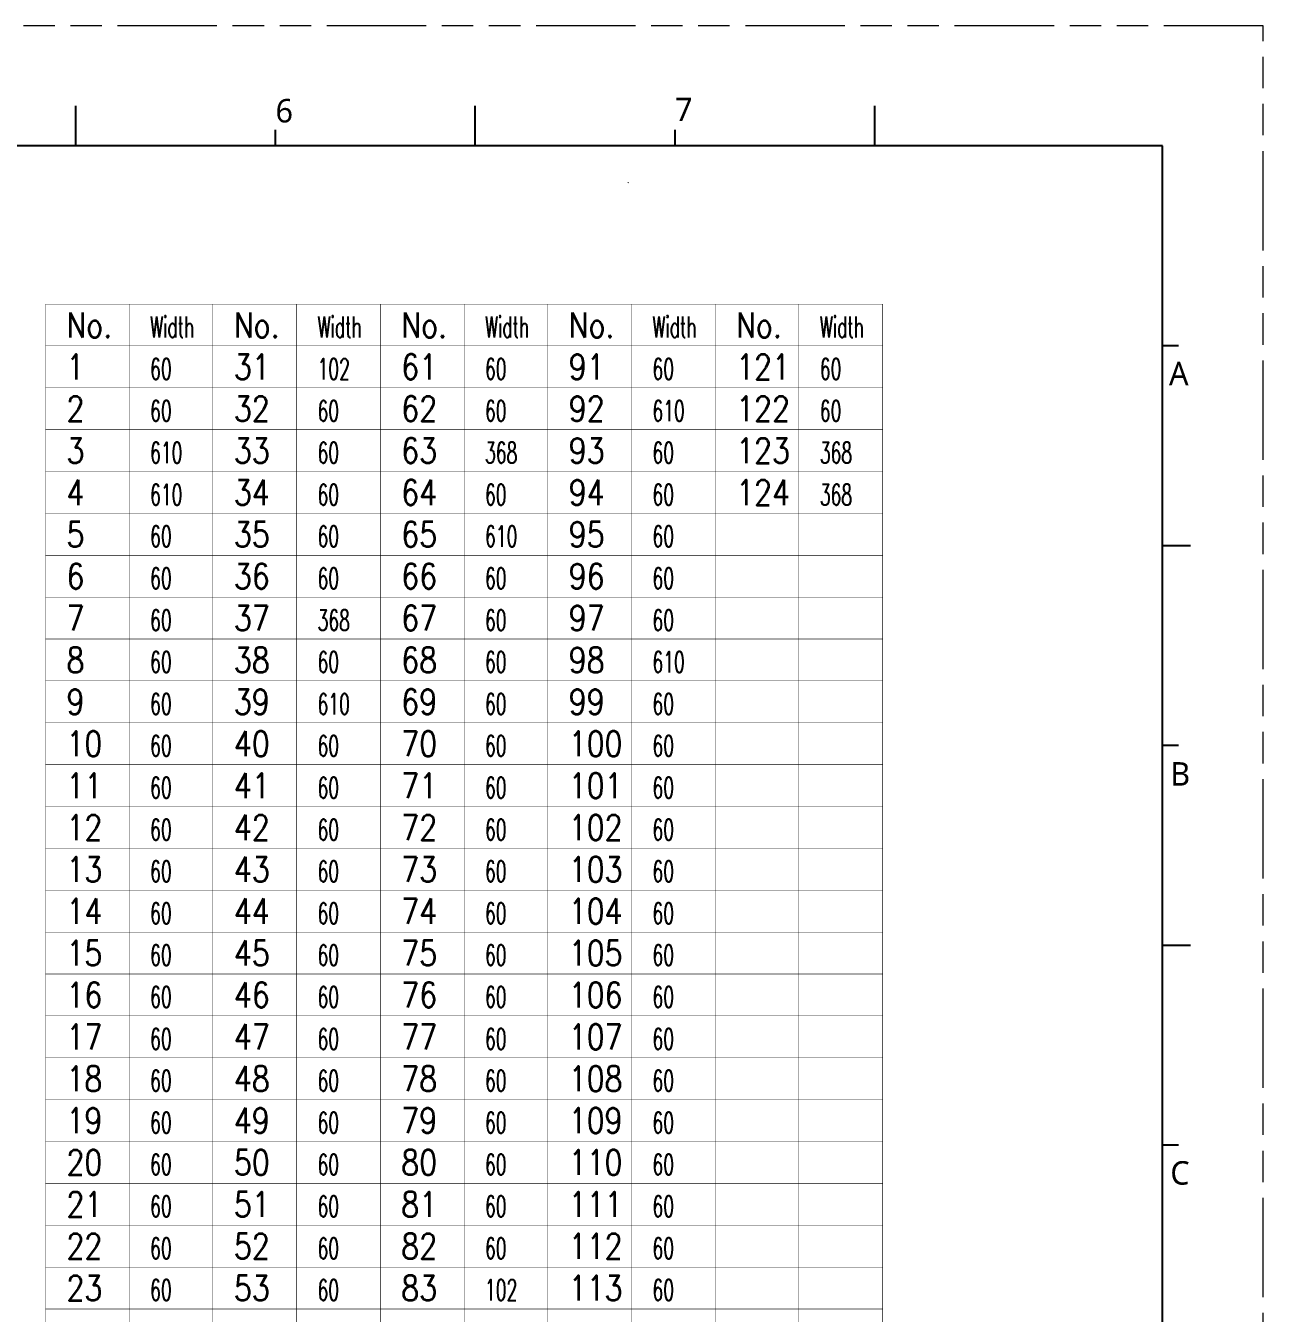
# Model space of a CAD drawing. Extents: x 150 to 463, y 50 to 272.
# Drawn here: x 345 to 463.2, y 148.7 to 271.7 of the extents above; entities that cross this region are included whole.
import ezdxf

# ---------------------------------------------------------------- set-up
doc = ezdxf.new("R2010")
doc.units = 0
doc.linetypes.add('PHANTOM', pattern=[29.5, 9.5, -1.5, 3, -1.5, 3, -1.5, 9.5])
doc.layers.get('0').update_dxf_attribs({"color": 10})
doc.layers.add('0PAPERF', color=2, linetype='PHANTOM', lineweight=5, plot=False)
for name, color, linetype in [('biaozhu1', 5, 'Continuous'), ('biaozhu3', 7, 'Continuous'), ('鵬鼎', 5, 'Continuous')]:
    doc.layers.add(name, color=color, linetype=linetype)
doc.layers.add('DIM', color=3, linetype='Continuous', lineweight=5)
doc.styles.get("Standard").update_dxf_attribs({"font": 'txt.shx'})

# ---------------------------------------------------------------- blocks, each defined once
blk = doc.blocks.new('PAD_R7')
at = {"layer": 'biaozhu3', "const_width": 0.5}
blk.add_lwpolyline([(0.25, 0, 1), (-0.25, 0, 1)], format="xyb", close=True, dxfattribs=at)
blk = doc.blocks.new('PAD_R5')
at = {"layer": 'biaozhu1', "const_width": 0.5}
blk.add_lwpolyline([(0.25, 0, 1), (-0.25, 0, 1)], format="xyb", close=True, dxfattribs=at)

msp = doc.modelspace()

# ---------------------------------------------------------------- linework, layer by layer
for p, q in [((349.76, 260.23), (349.76, 264.05)), ((387.94, 260.23), (387.94, 264.05)), ((426.13, 260.23), (426.13, 264.05)), ((368.85, 260.23), (368.85, 261.76)), ((407.04, 260.23), (407.04, 261.76)), ((453.62, 260.23), (158.84, 260.23)), ((453.62, 56.33), (453.62, 260.23)), ((453.62, 241.14), (455.15, 241.14)), ((453.62, 222.04), (456.29, 222.04)), ((453.62, 202.95), (455.15, 202.95)), ((453.62, 183.86), (456.29, 183.86)), ((453.62, 164.77), (455.15, 164.77))]:
    msp.add_line(p, q)
at = {"layer": '0PAPERF'}
for p, q in [((463.25, 271.69), (150.06, 271.69)), ((463.25, 50.22), (463.25, 271.69))]:
    msp.add_line(p, q, dxfattribs=at)
at = {"layer": 'biaozhu3', "const_width": 0.04}
for points in [[(346.87, 245.1), (346.87, 121.1)], [(346.87, 245.1), (426.87, 245.1)], [(354.87, 245.1), (354.87, 121.1)], [(362.87, 245.1), (362.87, 121.1)], [(370.87, 245.1), (370.87, 121.1)], [(378.87, 245.1), (378.87, 121.1)], [(386.87, 245.1), (386.87, 121.1)], [(394.87, 245.1), (394.87, 121.1)], [(402.87, 245.1), (402.87, 121.1)], [(410.87, 245.1), (410.87, 121.1)], [(418.87, 245.1), (418.87, 121.1)], [(426.87, 245.1), (426.87, 121.1)], [(346.87, 241.1), (426.87, 241.1)], [(346.87, 237.1), (426.87, 237.1)], [(346.87, 233.1), (426.87, 233.1)], [(346.87, 229.1), (426.87, 229.1)], [(346.87, 225.1), (426.87, 225.1)], [(346.87, 221.1), (426.87, 221.1)], [(346.87, 217.1), (426.87, 217.1)], [(346.87, 213.1), (426.87, 213.1)], [(346.87, 209.1), (426.87, 209.1)], [(346.87, 205.1), (426.87, 205.1)], [(346.87, 201.1), (426.87, 201.1)], [(346.87, 197.1), (426.87, 197.1)], [(346.87, 193.1), (426.87, 193.1)], [(346.87, 189.1), (426.87, 189.1)], [(346.87, 185.1), (426.87, 185.1)], [(346.87, 181.1), (426.87, 181.1)], [(346.87, 177.1), (426.87, 177.1)], [(346.87, 173.1), (426.87, 173.1)], [(346.87, 169.1), (426.87, 169.1)], [(346.87, 165.1), (426.87, 165.1)], [(346.87, 161.1), (426.87, 161.1)], [(346.87, 157.1), (426.87, 157.1)], [(346.87, 153.1), (426.87, 153.1)], [(346.87, 149.1), (426.87, 149.1)]]:
    msp.add_lwpolyline(points, dxfattribs=at)

# ---------------------------------------------------------------- block references
at = {"layer": 'biaozhu3'}
for name, p, xscale, yscale, zscale in [('PAD_R5', (402.55, 256.7), 0.1157170109891705, 0.1157170109891705, 11.57170109891705), ('PAD_R5', (402.55, 256.7), 0.1157170109891705, 0.1157170109891705, 11.57170109891705), ('PAD_R7', (346.87, 245.1), 0.04, 0.04, 4), ('PAD_R7', (346.87, 245.1), 0.04, 0.04, 4), ('PAD_R7', (354.87, 245.1), 0.04, 0.04, 4), ('PAD_R7', (362.87, 245.1), 0.04, 0.04, 4), ('PAD_R7', (370.87, 245.1), 0.04, 0.04, 4), ('PAD_R7', (378.87, 245.1), 0.04, 0.04, 4), ('PAD_R7', (386.87, 245.1), 0.04, 0.04, 4), ('PAD_R7', (394.87, 245.1), 0.04, 0.04, 4), ('PAD_R7', (402.87, 245.1), 0.04, 0.04, 4), ('PAD_R7', (410.87, 245.1), 0.04, 0.04, 4), ('PAD_R7', (418.87, 245.1), 0.04, 0.04, 4), ('PAD_R7', (426.87, 245.1), 0.04, 0.04, 4), ('PAD_R7', (426.87, 245.1), 0.04, 0.04, 4), ('PAD_R7', (346.87, 241.1), 0.04, 0.04, 4), ('PAD_R7', (426.87, 241.1), 0.04, 0.04, 4), ('PAD_R7', (346.87, 237.1), 0.04, 0.04, 4), ('PAD_R7', (426.87, 237.1), 0.04, 0.04, 4), ('PAD_R7', (346.87, 233.1), 0.04, 0.04, 4), ('PAD_R7', (426.87, 233.1), 0.04, 0.04, 4), ('PAD_R7', (346.87, 229.1), 0.04, 0.04, 4), ('PAD_R7', (426.87, 229.1), 0.04, 0.04, 4), ('PAD_R7', (346.87, 225.1), 0.04, 0.04, 4), ('PAD_R7', (426.87, 225.1), 0.04, 0.04, 4), ('PAD_R7', (346.87, 221.1), 0.04, 0.04, 4), ('PAD_R7', (426.87, 221.1), 0.04, 0.04, 4), ('PAD_R7', (346.87, 217.1), 0.04, 0.04, 4), ('PAD_R7', (426.87, 217.1), 0.04, 0.04, 4), ('PAD_R7', (346.87, 213.1), 0.04, 0.04, 4), ('PAD_R7', (426.87, 213.1), 0.04, 0.04, 4), ('PAD_R7', (346.87, 209.1), 0.04, 0.04, 4), ('PAD_R7', (426.87, 209.1), 0.04, 0.04, 4), ('PAD_R7', (346.87, 205.1), 0.04, 0.04, 4), ('PAD_R7', (426.87, 205.1), 0.04, 0.04, 4), ('PAD_R7', (346.87, 201.1), 0.04, 0.04, 4), ('PAD_R7', (426.87, 201.1), 0.04, 0.04, 4), ('PAD_R7', (346.87, 197.1), 0.04, 0.04, 4), ('PAD_R7', (426.87, 197.1), 0.04, 0.04, 4), ('PAD_R7', (346.87, 193.1), 0.04, 0.04, 4), ('PAD_R7', (426.87, 193.1), 0.04, 0.04, 4), ('PAD_R7', (346.87, 189.1), 0.04, 0.04, 4), ('PAD_R7', (426.87, 189.1), 0.04, 0.04, 4), ('PAD_R7', (346.87, 185.1), 0.04, 0.04, 4), ('PAD_R7', (426.87, 185.1), 0.04, 0.04, 4), ('PAD_R7', (346.87, 181.1), 0.04, 0.04, 4), ('PAD_R7', (426.87, 181.1), 0.04, 0.04, 4), ('PAD_R7', (346.87, 177.1), 0.04, 0.04, 4), ('PAD_R7', (426.87, 177.1), 0.04, 0.04, 4), ('PAD_R7', (346.87, 173.1), 0.04, 0.04, 4), ('PAD_R7', (426.87, 173.1), 0.04, 0.04, 4), ('PAD_R7', (346.87, 169.1), 0.04, 0.04, 4), ('PAD_R7', (426.87, 169.1), 0.04, 0.04, 4), ('PAD_R7', (346.87, 165.1), 0.04, 0.04, 4), ('PAD_R7', (426.87, 165.1), 0.04, 0.04, 4), ('PAD_R7', (346.87, 161.1), 0.04, 0.04, 4), ('PAD_R7', (426.87, 161.1), 0.04, 0.04, 4), ('PAD_R7', (346.87, 157.1), 0.04, 0.04, 4), ('PAD_R7', (426.87, 157.1), 0.04, 0.04, 4), ('PAD_R7', (346.87, 153.1), 0.04, 0.04, 4), ('PAD_R7', (426.87, 153.1), 0.04, 0.04, 4), ('PAD_R7', (346.87, 149.1), 0.04, 0.04, 4), ('PAD_R7', (426.87, 149.1), 0.04, 0.04, 4)]:
    msp.add_blockref(name, p, dxfattribs=dict(at, xscale=xscale, yscale=yscale, zscale=zscale))

# ---------------------------------------------------------------- texts
for s, height, width, p in [('No.', 2.4, 0.833333, (348.87, 241.9)), ('Width', 2, 0.6, (356.87, 241.9)), ('No.', 2.4, 0.833333, (364.87, 241.9)), ('Width', 2, 0.6, (372.87, 241.9)), ('No.', 2.4, 0.833333, (380.87, 241.9)), ('Width', 2, 0.6, (388.87, 241.9)), ('No.', 2.4, 0.833333, (396.87, 241.9)), ('Width', 2, 0.6, (404.87, 241.9)), ('No.', 2.4, 0.833333, (412.87, 241.9)), ('Width', 2, 0.6, (420.87, 241.9)), ('1', 2.4, 0.833333, (348.87, 237.9)), ('60', 2, 0.6, (356.87, 237.9)), ('31', 2.4, 0.833333, (364.87, 237.9)), ('102', 2, 0.6, (372.87, 237.9)), ('61', 2.4, 0.833333, (380.87, 237.9)), ('60', 2, 0.6, (388.87, 237.9)), ('91', 2.4, 0.833333, (396.87, 237.9)), ('60', 2, 0.6, (404.87, 237.9)), ('121', 2.4, 0.833333, (412.87, 237.9)), ('60', 2, 0.6, (420.87, 237.9)), ('2', 2.4, 0.833333, (348.87, 233.9)), ('32', 2.4, 0.833333, (364.87, 233.9)), ('62', 2.4, 0.833333, (380.87, 233.9)), ('92', 2.4, 0.833333, (396.87, 233.9)), ('122', 2.4, 0.833333, (412.87, 233.9)), ('60', 2, 0.6, (356.87, 233.9)), ('60', 2, 0.6, (372.87, 233.9)), ('60', 2, 0.6, (388.87, 233.9)), ('610', 2, 0.6, (404.87, 233.9)), ('60', 2, 0.6, (420.87, 233.9)), ('3', 2.4, 0.833333, (348.87, 229.9)), ('610', 2, 0.6, (356.87, 229.9)), ('33', 2.4, 0.833333, (364.87, 229.9)), ('60', 2, 0.6, (372.87, 229.9)), ('63', 2.4, 0.833333, (380.87, 229.9)), ('368', 2, 0.6, (388.87, 229.9)), ('93', 2.4, 0.833333, (396.87, 229.9)), ('60', 2, 0.6, (404.87, 229.9)), ('123', 2.4, 0.833333, (412.87, 229.9)), ('368', 2, 0.6, (420.87, 229.9)), ('4', 2.4, 0.833333, (348.87, 225.9)), ('610', 2, 0.6, (356.87, 225.9)), ('34', 2.4, 0.833333, (364.87, 225.9)), ('60', 2, 0.6, (372.87, 225.9)), ('64', 2.4, 0.833333, (380.87, 225.9)), ('60', 2, 0.6, (388.87, 225.9)), ('94', 2.4, 0.833333, (396.87, 225.9)), ('60', 2, 0.6, (404.87, 225.9)), ('124', 2.4, 0.833333, (412.87, 225.9)), ('368', 2, 0.6, (420.87, 225.9)), ('5', 2.4, 0.833333, (348.87, 221.9)), ('60', 2, 0.6, (356.87, 221.9)), ('35', 2.4, 0.833333, (364.87, 221.9)), ('60', 2, 0.6, (372.87, 221.9)), ('65', 2.4, 0.833333, (380.87, 221.9)), ('610', 2, 0.6, (388.87, 221.9)), ('95', 2.4, 0.833333, (396.87, 221.9)), ('60', 2, 0.6, (404.87, 221.9)), ('6', 2.4, 0.833333, (348.87, 217.9)), ('36', 2.4, 0.833333, (364.87, 217.9)), ('66', 2.4, 0.833333, (380.87, 217.9)), ('96', 2.4, 0.833333, (396.87, 217.9)), ('60', 2, 0.6, (356.87, 217.9)), ('60', 2, 0.6, (372.87, 217.9)), ('60', 2, 0.6, (388.87, 217.9)), ('60', 2, 0.6, (404.87, 217.9)), ('7', 2.4, 0.833333, (348.87, 213.9)), ('60', 2, 0.6, (356.87, 213.9)), ('37', 2.4, 0.833333, (364.87, 213.9)), ('368', 2, 0.6, (372.87, 213.9)), ('67', 2.4, 0.833333, (380.87, 213.9)), ('60', 2, 0.6, (388.87, 213.9)), ('97', 2.4, 0.833333, (396.87, 213.9)), ('60', 2, 0.6, (404.87, 213.9)), ('8', 2.4, 0.833333, (348.87, 209.9)), ('60', 2, 0.6, (356.87, 209.9)), ('38', 2.4, 0.833333, (364.87, 209.9)), ('60', 2, 0.6, (372.87, 209.9)), ('68', 2.4, 0.833333, (380.87, 209.9)), ('60', 2, 0.6, (388.87, 209.9)), ('98', 2.4, 0.833333, (396.87, 209.9)), ('610', 2, 0.6, (404.87, 209.9)), ('9', 2.4, 0.833333, (348.87, 205.9)), ('60', 2, 0.6, (356.87, 205.9)), ('39', 2.4, 0.833333, (364.87, 205.9)), ('610', 2, 0.6, (372.87, 205.9)), ('69', 2.4, 0.833333, (380.87, 205.9)), ('60', 2, 0.6, (388.87, 205.9)), ('99', 2.4, 0.833333, (396.87, 205.9)), ('60', 2, 0.6, (404.87, 205.9)), ('10', 2.4, 0.833333, (348.87, 201.9)), ('40', 2.4, 0.833333, (364.87, 201.9)), ('70', 2.4, 0.833333, (380.87, 201.9)), ('100', 2.4, 0.833333, (396.87, 201.9)), ('60', 2, 0.6, (356.87, 201.9)), ('60', 2, 0.6, (372.87, 201.9)), ('60', 2, 0.6, (388.87, 201.9)), ('60', 2, 0.6, (404.87, 201.9)), ('11', 2.4, 0.833333, (348.87, 197.9)), ('60', 2, 0.6, (356.87, 197.9)), ('41', 2.4, 0.833333, (364.87, 197.9)), ('60', 2, 0.6, (372.87, 197.9)), ('71', 2.4, 0.833333, (380.87, 197.9)), ('60', 2, 0.6, (388.87, 197.9)), ('101', 2.4, 0.833333, (396.87, 197.9)), ('60', 2, 0.6, (404.87, 197.9)), ('12', 2.4, 0.833333, (348.87, 193.9)), ('60', 2, 0.6, (356.87, 193.9)), ('42', 2.4, 0.833333, (364.87, 193.9)), ('60', 2, 0.6, (372.87, 193.9)), ('72', 2.4, 0.833333, (380.87, 193.9)), ('60', 2, 0.6, (388.87, 193.9)), ('102', 2.4, 0.833333, (396.87, 193.9)), ('60', 2, 0.6, (404.87, 193.9)), ('13', 2.4, 0.833333, (348.87, 189.9)), ('60', 2, 0.6, (356.87, 189.9)), ('43', 2.4, 0.833333, (364.87, 189.9)), ('60', 2, 0.6, (372.87, 189.9)), ('73', 2.4, 0.833333, (380.87, 189.9)), ('60', 2, 0.6, (388.87, 189.9)), ('103', 2.4, 0.833333, (396.87, 189.9)), ('60', 2, 0.6, (404.87, 189.9)), ('14', 2.4, 0.833333, (348.87, 185.9)), ('44', 2.4, 0.833333, (364.87, 185.9)), ('74', 2.4, 0.833333, (380.87, 185.9)), ('104', 2.4, 0.833333, (396.87, 185.9)), ('60', 2, 0.6, (356.87, 185.9)), ('60', 2, 0.6, (372.87, 185.9)), ('60', 2, 0.6, (388.87, 185.9)), ('60', 2, 0.6, (404.87, 185.9)), ('15', 2.4, 0.833333, (348.87, 181.9)), ('60', 2, 0.6, (356.87, 181.9)), ('45', 2.4, 0.833333, (364.87, 181.9)), ('60', 2, 0.6, (372.87, 181.9)), ('75', 2.4, 0.833333, (380.87, 181.9)), ('60', 2, 0.6, (388.87, 181.9)), ('105', 2.4, 0.833333, (396.87, 181.9)), ('60', 2, 0.6, (404.87, 181.9)), ('16', 2.4, 0.833333, (348.87, 177.9)), ('60', 2, 0.6, (356.87, 177.9)), ('46', 2.4, 0.833333, (364.87, 177.9)), ('60', 2, 0.6, (372.87, 177.9)), ('76', 2.4, 0.833333, (380.87, 177.9)), ('60', 2, 0.6, (388.87, 177.9)), ('106', 2.4, 0.833333, (396.87, 177.9)), ('60', 2, 0.6, (404.87, 177.9)), ('17', 2.4, 0.833333, (348.87, 173.9)), ('60', 2, 0.6, (356.87, 173.9)), ('47', 2.4, 0.833333, (364.87, 173.9)), ('60', 2, 0.6, (372.87, 173.9)), ('77', 2.4, 0.833333, (380.87, 173.9)), ('60', 2, 0.6, (388.87, 173.9)), ('107', 2.4, 0.833333, (396.87, 173.9)), ('60', 2, 0.6, (404.87, 173.9)), ('18', 2.4, 0.833333, (348.87, 169.9)), ('48', 2.4, 0.833333, (364.87, 169.9)), ('78', 2.4, 0.833333, (380.87, 169.9)), ('108', 2.4, 0.833333, (396.87, 169.9)), ('60', 2, 0.6, (356.87, 169.9)), ('60', 2, 0.6, (372.87, 169.9)), ('60', 2, 0.6, (388.87, 169.9)), ('60', 2, 0.6, (404.87, 169.9)), ('19', 2.4, 0.833333, (348.87, 165.9)), ('60', 2, 0.6, (356.87, 165.9)), ('49', 2.4, 0.833333, (364.87, 165.9)), ('60', 2, 0.6, (372.87, 165.9)), ('79', 2.4, 0.833333, (380.87, 165.9)), ('60', 2, 0.6, (388.87, 165.9)), ('109', 2.4, 0.833333, (396.87, 165.9)), ('60', 2, 0.6, (404.87, 165.9)), ('20', 2.4, 0.833333, (348.87, 161.9)), ('60', 2, 0.6, (356.87, 161.9)), ('50', 2.4, 0.833333, (364.87, 161.9)), ('60', 2, 0.6, (372.87, 161.9)), ('80', 2.4, 0.833333, (380.87, 161.9)), ('60', 2, 0.6, (388.87, 161.9)), ('110', 2.4, 0.833333, (396.87, 161.9)), ('60', 2, 0.6, (404.87, 161.9)), ('21', 2.4, 0.833333, (348.87, 157.9)), ('60', 2, 0.6, (356.87, 157.9)), ('51', 2.4, 0.833333, (364.87, 157.9)), ('60', 2, 0.6, (372.87, 157.9)), ('81', 2.4, 0.833333, (380.87, 157.9)), ('60', 2, 0.6, (388.87, 157.9)), ('111', 2.4, 0.833333, (396.87, 157.9)), ('60', 2, 0.6, (404.87, 157.9)), ('22', 2.4, 0.833333, (348.87, 153.9)), ('52', 2.4, 0.833333, (364.87, 153.9)), ('82', 2.4, 0.833333, (380.87, 153.9)), ('112', 2.4, 0.833333, (396.87, 153.9)), ('60', 2, 0.6, (356.87, 153.9)), ('60', 2, 0.6, (372.87, 153.9)), ('60', 2, 0.6, (388.87, 153.9)), ('60', 2, 0.6, (404.87, 153.9)), ('23', 2.4, 0.833333, (348.87, 149.9)), ('60', 2, 0.6, (356.87, 149.9)), ('53', 2.4, 0.833333, (364.87, 149.9)), ('60', 2, 0.6, (372.87, 149.9)), ('83', 2.4, 0.833333, (380.87, 149.9)), ('102', 2, 0.6, (388.87, 149.9)), ('113', 2.4, 0.833333, (396.87, 149.9)), ('60', 2, 0.6, (404.87, 149.9))]:
    msp.add_text(s, height=height, dxfattribs=dict(at, width=width)).set_placement(p)
at = {"layer": 'DIM', "char_height": 2.2409, "width": 1.3643, "attachment_point": 1}
for s, insert in [('{\\fMicrosoft JhengHei|b0|i0|c136|p0;\\C0;6}', (368.85, 264.69)), ('{\\fMicrosoft JhengHei|b0|i0|c136|p0;\\C0;7}', (407.04, 264.83))]:
    msp.add_mtext(s, dxfattribs=dict(at, insert=insert))
at = {"layer": '鵬鼎', "char_height": 2.2409, "width": 4.2268, "attachment_point": 1}
for s, insert in [('{\\fMicrosoft JhengHei|b0|i0|c136|p0;\\C0;A}', (454.24, 239.59)), ('{\\fMicrosoft JhengHei|b0|i0|c136|p0;\\C0;B}', (454.36, 201.34)), ('{\\fMicrosoft JhengHei|b0|i0|c136|p0;\\C0;C}', (454.36, 163.22))]:
    msp.add_mtext(s, dxfattribs=dict(at, insert=insert))

doc.saveas('drawing.dxf')
